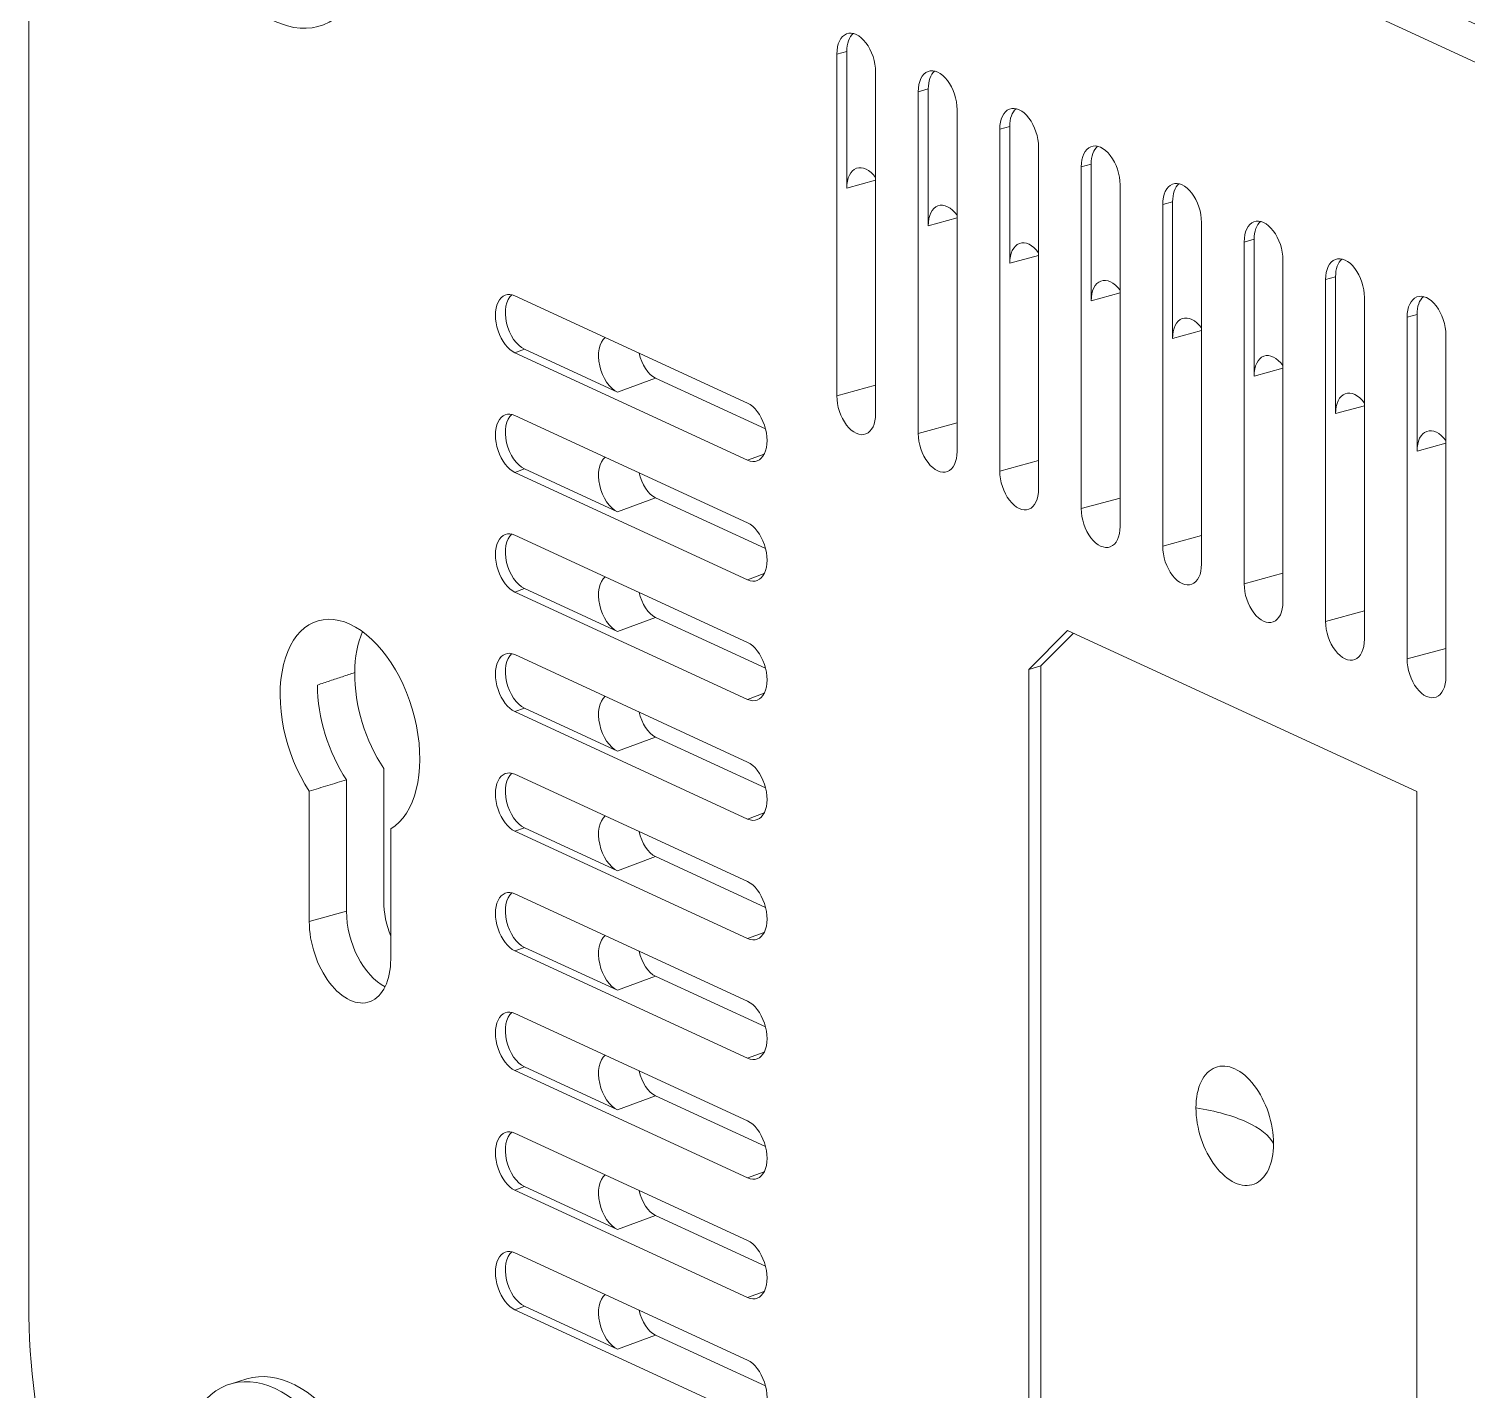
# Model space of a CAD drawing. Header units: millimetres. Extents: x -1304 to 1304, y -904 to 904.
# Drawn here: x -626.23 to -579.41, y 225.24 to 269.54 of the extents above; entities that cross this region are included whole.
import ezdxf

# ---------------------------------------------------------------- set-up
doc = ezdxf.new("R2010")
doc.units = ezdxf.units.MM
doc.header["$MEASUREMENT"] = 0
doc.layers.add('layer 1', color=7, linetype='Continuous')

msp = doc.modelspace()

# ---------------------------------------------------------------- linework, layer by layer
at = {"layer": 'layer 1', "color": 155, "lineweight": 18}
for points in [[(-612.9863, 287.3133), (-612.9863, 287.3133), (-555.5453, 260.8162), (-555.5453, 260.8162)], [(-558.0276, 259.9542), (-558.0276, 259.9542), (-615.4686, 286.4513), (-615.4686, 286.4513)], [(-558.6477, 258.9974), (-558.6477, 258.9974), (-616.0887, 285.4945), (-616.0887, 285.4945)], [(-626.2263, 275.2853), (-626.2263, 275.2853), (-626.2263, 228.0157), (-626.2263, 228.0157)], [(-599.3996, 269.3863), (-599.5309, 269.2747), (-599.606, 269.0631), (-599.606, 268.8046)], [(-599.9295, 257.5936), (-599.9295, 257.5936), (-599.9295, 268.7159), (-599.9295, 268.7159)], [(-599.606, 268.8046), (-599.606, 268.8046), (-599.606, 264.3557), (-599.606, 264.3557)], [(-598.667, 268.1335), (-598.667, 268.1335), (-598.667, 257.0113), (-598.667, 257.0113)], [(-596.7484, 268.1633), (-596.8798, 268.0518), (-596.9549, 267.8402), (-596.9549, 267.5816)], [(-597.2784, 256.3707), (-597.2784, 256.3707), (-597.2784, 267.4929), (-597.2784, 267.4929)], [(-596.9549, 267.5816), (-596.9549, 267.5816), (-596.9549, 263.1327), (-596.9549, 263.1327)], [(-596.0159, 266.9106), (-596.0159, 266.9106), (-596.0159, 255.7883), (-596.0159, 255.7883)], [(-594.0973, 266.9404), (-594.2287, 266.8288), (-594.3038, 266.6172), (-594.3038, 266.3587)], [(-594.3038, 266.3587), (-594.3038, 266.3587), (-594.3038, 261.9098), (-594.3038, 261.9098)], [(-594.6272, 255.1477), (-594.6272, 255.1477), (-594.6272, 266.27), (-594.6272, 266.27)], [(-593.3648, 265.6876), (-593.3648, 265.6876), (-593.3648, 254.5654), (-593.3648, 254.5654)], [(-591.4462, 265.7175), (-591.5775, 265.6059), (-591.6526, 265.3943), (-591.6526, 265.1357)], [(-591.9761, 253.9248), (-591.9761, 253.9248), (-591.9761, 265.0471), (-591.9761, 265.0471)], [(-591.6526, 265.1357), (-591.6526, 265.1357), (-591.6526, 260.6868), (-591.6526, 260.6868)], [(-588.7951, 264.4945), (-588.9264, 264.3829), (-589.0015, 264.1713), (-589.0015, 263.9128)], [(-590.7137, 264.4647), (-590.7137, 264.4647), (-590.7137, 253.3424), (-590.7137, 253.3424)], [(-589.325, 252.7018), (-589.325, 252.7018), (-589.325, 263.8241), (-589.325, 263.8241)], [(-589.0015, 263.9128), (-589.0015, 263.9128), (-589.0015, 259.4639), (-589.0015, 259.4639)], [(-588.0626, 263.2418), (-588.0626, 263.2418), (-588.0626, 252.1195), (-588.0626, 252.1195)], [(-586.144, 263.2716), (-586.2753, 263.16), (-586.3504, 262.9484), (-586.3504, 262.6899)], [(-586.3504, 262.6899), (-586.3504, 262.6899), (-586.3504, 258.2409), (-586.3504, 258.2409)], [(-586.6739, 251.4789), (-586.6739, 251.4789), (-586.6739, 262.6012), (-586.6739, 262.6012)], [(-585.4114, 262.0188), (-585.4114, 262.0188), (-585.4114, 250.8966), (-585.4114, 250.8966)], [(-583.4928, 262.0486), (-583.6242, 261.937), (-583.6993, 261.7254), (-583.6993, 261.4669)], [(-584.0228, 250.256), (-584.0228, 250.256), (-584.0228, 261.3782), (-584.0228, 261.3782)], [(-583.6993, 261.4669), (-583.6993, 261.4669), (-583.6993, 257.018), (-583.6993, 257.018)], [(-610.4077, 260.8515), (-610.4077, 260.8515), (-602.8331, 257.3574), (-602.8331, 257.3574)], [(-582.7603, 260.7959), (-582.7603, 260.7959), (-582.7603, 249.6736), (-582.7603, 249.6736)], [(-580.8417, 260.8257), (-580.9731, 260.7141), (-581.0482, 260.5025), (-581.0482, 260.244)], [(-581.3716, 249.033), (-581.3716, 249.033), (-581.3716, 260.1553), (-581.3716, 260.1553)], [(-581.0482, 260.244), (-581.0482, 260.244), (-581.0482, 255.7951), (-581.0482, 255.7951)], [(-580.1092, 259.5729), (-580.1092, 259.5729), (-580.1092, 248.4507), (-580.1092, 248.4507)], [(-602.8331, 255.5037), (-602.8331, 255.5037), (-610.4077, 258.9978), (-610.4077, 258.9978)], [(-610.0975, 259.112), (-610.0975, 259.112), (-607.0676, 257.7144), (-607.0676, 257.7144)], [(-606.3627, 258.9856), (-606.2857, 258.6114), (-606.0698, 258.2834), (-605.8266, 258.1712)], [(-605.8266, 258.1712), (-605.8266, 258.1712), (-602.2514, 256.522), (-602.2514, 256.522)], [(-610.4077, 256.9587), (-610.4077, 256.9587), (-602.8331, 253.4646), (-602.8331, 253.4646)], [(-610.0975, 255.2192), (-610.0975, 255.2192), (-607.0676, 253.8216), (-607.0676, 253.8216)], [(-602.8331, 251.6109), (-602.8331, 251.6109), (-610.4077, 255.105), (-610.4077, 255.105)], [(-606.3627, 255.0928), (-606.2857, 254.7186), (-606.0698, 254.3906), (-605.8266, 254.2784)], [(-605.8266, 254.2784), (-605.8266, 254.2784), (-602.2514, 252.6292), (-602.2514, 252.6292)], [(-610.4077, 253.0659), (-610.4077, 253.0659), (-602.8331, 249.5718), (-602.8331, 249.5718)], [(-602.8331, 247.7181), (-602.8331, 247.7181), (-610.4077, 251.2122), (-610.4077, 251.2122)], [(-610.0975, 251.3264), (-610.0975, 251.3264), (-607.0676, 249.9288), (-607.0676, 249.9288)], [(-606.3627, 251.2), (-606.2857, 250.8258), (-606.0698, 250.4978), (-605.8266, 250.3857)], [(-605.8266, 250.3857), (-605.8266, 250.3857), (-602.2514, 248.7364), (-602.2514, 248.7364)], [(-615.365, 249.9227), (-615.5268, 249.5506), (-615.6139, 249.0939), (-615.6192, 248.5903)], [(-593.6804, 248.6864), (-593.6804, 248.6864), (-592.418, 249.9578), (-592.418, 249.9578)], [(-592.2327, 249.8723), (-592.2327, 249.8723), (-593.2926, 248.8049), (-593.2926, 248.8049)], [(-581.056, 244.7166), (-581.056, 244.7166), (-592.418, 249.9578), (-592.418, 249.9578)], [(-610.4077, 249.1731), (-610.4077, 249.1731), (-602.8331, 245.679), (-602.8331, 245.679)], [(-615.6192, 248.5903), (-615.6303, 247.5245), (-615.2747, 246.3529), (-614.6726, 245.4707)], [(-593.6804, 248.6864), (-593.6804, 248.6864), (-593.2926, 248.8049), (-593.2926, 248.8049)], [(-593.6804, 248.6864), (-593.6804, 248.6864), (-593.6804, 222.7345), (-593.6804, 222.7345)], [(-593.2926, 248.8049), (-593.2926, 248.8049), (-593.2926, 222.853), (-593.2926, 222.853)], [(-616.8324, 248.185), (-616.827, 247.1269), (-616.4743, 245.9775), (-615.8856, 245.1)], [(-602.8331, 243.8253), (-602.8331, 243.8253), (-610.4077, 247.3194), (-610.4077, 247.3194)], [(-610.0975, 247.4336), (-610.0975, 247.4336), (-607.0676, 246.036), (-607.0676, 246.036)], [(-606.3627, 247.3072), (-606.2857, 246.933), (-606.0698, 246.605), (-605.8266, 246.4929)], [(-605.8266, 246.4929), (-605.8266, 246.4929), (-602.2514, 244.8436), (-602.2514, 244.8436)], [(-614.6726, 245.4707), (-614.6726, 245.4707), (-614.6726, 241.1537), (-614.6726, 241.1537)], [(-615.8856, 245.1), (-615.8856, 245.1), (-615.8856, 240.8211), (-615.8856, 240.8211)], [(-610.4077, 245.2803), (-610.4077, 245.2803), (-602.8331, 241.7862), (-602.8331, 241.7862)], [(-617.0986, 244.7298), (-617.0986, 244.7298), (-617.0986, 240.4885), (-617.0986, 240.4885)], [(-581.056, 216.9109), (-581.056, 216.9109), (-581.056, 244.7166), (-581.056, 244.7166)], [(-614.4475, 239.2656), (-614.4475, 239.2656), (-614.4475, 243.5069), (-614.4475, 243.5069)], [(-602.8331, 239.9325), (-602.8331, 239.9325), (-610.4077, 243.4266), (-610.4077, 243.4266)], [(-610.0975, 243.5408), (-610.0975, 243.5408), (-607.0676, 242.1432), (-607.0676, 242.1432)], [(-606.3627, 243.4144), (-606.2857, 243.0402), (-606.0698, 242.7122), (-605.8266, 242.6001)], [(-605.8266, 242.6001), (-605.8266, 242.6001), (-602.2514, 240.9508), (-602.2514, 240.9508)], [(-614.6726, 241.1537), (-614.6726, 240.7813), (-614.5939, 240.3817), (-614.4475, 240.0101)], [(-610.4077, 241.3875), (-610.4077, 241.3875), (-602.8331, 237.8934), (-602.8331, 237.8934)], [(-615.8856, 240.8211), (-615.8856, 239.797), (-615.3256, 238.7044), (-614.6283, 238.3678)], [(-602.8331, 236.0397), (-602.8331, 236.0397), (-610.4077, 239.5338), (-610.4077, 239.5338)], [(-610.0975, 239.6481), (-610.0975, 239.6481), (-607.0676, 238.2504), (-607.0676, 238.2504)], [(-606.3627, 239.5216), (-606.2857, 239.1474), (-606.0698, 238.8194), (-605.8266, 238.7073)], [(-605.8266, 238.7073), (-605.8266, 238.7073), (-602.2514, 237.058), (-602.2514, 237.058)], [(-610.4077, 237.4948), (-610.4077, 237.4948), (-602.8331, 234.0006), (-602.8331, 234.0006)], [(-602.8331, 232.1469), (-602.8331, 232.1469), (-610.4077, 235.641), (-610.4077, 235.641)], [(-610.0975, 235.7553), (-610.0975, 235.7553), (-607.0676, 234.3576), (-607.0676, 234.3576)], [(-606.3627, 235.6288), (-606.2857, 235.2546), (-606.0698, 234.9267), (-605.8266, 234.8145)], [(-605.8266, 234.8145), (-605.8266, 234.8145), (-602.2514, 233.1653), (-602.2514, 233.1653)], [(-610.4077, 233.602), (-610.4077, 233.602), (-602.8331, 230.1078), (-602.8331, 230.1078)], [(-602.8331, 228.2541), (-602.8331, 228.2541), (-610.4077, 231.7483), (-610.4077, 231.7483)], [(-610.0975, 231.8625), (-610.0975, 231.8625), (-607.0676, 230.4648), (-607.0676, 230.4648)], [(-606.3627, 231.736), (-606.2857, 231.3619), (-606.0698, 231.0339), (-605.8266, 230.9217)], [(-605.8266, 230.9217), (-605.8266, 230.9217), (-602.2514, 229.2725), (-602.2514, 229.2725)], [(-610.4077, 229.7092), (-610.4077, 229.7092), (-602.8331, 226.215), (-602.8331, 226.215)], [(-602.8331, 224.3613), (-602.8331, 224.3613), (-610.4077, 227.8555), (-610.4077, 227.8555)], [(-610.0975, 227.9697), (-610.0975, 227.9697), (-607.0676, 226.572), (-607.0676, 226.572)], [(-606.3627, 227.8432), (-606.2857, 227.4691), (-606.0698, 227.1411), (-605.8266, 227.0289)], [(-605.8266, 227.0289), (-605.8266, 227.0289), (-602.2514, 225.3797), (-602.2514, 225.3797)], [(-619.1277, 225.605), (-619.1277, 225.605), (-619.6706, 225.4391), (-619.6706, 225.4391)]]:
    msp.add_open_spline(points, degree=3, dxfattribs=at)
for points, knots in [([(-621.3657, 275.8708), (-621.3657, 274.2152), (-620.7642, 272.4078), (-619.7877, 271.1295), (-618.8112, 269.8512), (-617.6081, 269.2962), (-616.6316, 269.6736), (-615.6551, 270.051), (-615.0536, 271.3034), (-615.0536, 272.9591)], [0, 0, 0, 0, 0.3333333, 0.3333333, 0.3333333, 0.6666667, 0.6666667, 0.6666667, 1, 1, 1, 1]), ([(-598.667, 268.1335), (-598.667, 268.4647), (-598.7873, 268.8261), (-598.9826, 269.0818), (-599.1779, 269.3375), (-599.4186, 269.4484), (-599.6139, 269.373), (-599.8092, 269.2975), (-599.9295, 269.047), (-599.9295, 268.7159)], [0, 0, 0, 0, 0.3333333, 0.3333333, 0.3333333, 0.6666667, 0.6666667, 0.6666667, 1, 1, 1, 1]), ([(-596.0159, 266.9106), (-596.0159, 267.2417), (-596.1362, 267.6032), (-596.3315, 267.8589), (-596.5268, 268.1145), (-596.7674, 268.2255), (-596.9627, 268.15), (-597.158, 268.0746), (-597.2784, 267.8241), (-597.2784, 267.4929)], [0, 0, 0, 0, 0.3333333, 0.3333333, 0.3333333, 0.6666667, 0.6666667, 0.6666667, 1, 1, 1, 1]), ([(-593.3648, 265.6876), (-593.3648, 266.0188), (-593.4851, 266.3803), (-593.6804, 266.6359), (-593.8757, 266.8916), (-594.1163, 267.0026), (-594.3116, 266.9271), (-594.5069, 266.8516), (-594.6272, 266.6011), (-594.6272, 266.27)], [0, 0, 0, 0, 0.3333333, 0.3333333, 0.3333333, 0.6666667, 0.6666667, 0.6666667, 1, 1, 1, 1]), ([(-590.7137, 264.4647), (-590.7137, 264.7958), (-590.834, 265.1573), (-591.0293, 265.413), (-591.2246, 265.6686), (-591.4652, 265.7796), (-591.6605, 265.7041), (-591.8558, 265.6287), (-591.9761, 265.3782), (-591.9761, 265.0471)], [0, 0, 0, 0, 0.3333333, 0.3333333, 0.3333333, 0.6666667, 0.6666667, 0.6666667, 1, 1, 1, 1]), ([(-598.6671, 264.698), (-598.8579, 264.9563), (-599.0964, 265.0722), (-599.291, 265.0012), (-599.4856, 264.9303), (-599.606, 264.6835), (-599.606, 264.3557)], [0, 0, 0, 0, 0.5, 0.5, 0.5, 1, 1, 1, 1]), ([(-588.0626, 263.2418), (-588.0626, 263.5729), (-588.1829, 263.9344), (-588.3782, 264.19), (-588.5735, 264.4457), (-588.8141, 264.5567), (-589.0094, 264.4812), (-589.2047, 264.4057), (-589.325, 264.1552), (-589.325, 263.8241)], [0, 0, 0, 0, 0.3333333, 0.3333333, 0.3333333, 0.6666667, 0.6666667, 0.6666667, 1, 1, 1, 1]), ([(-596.0159, 263.475), (-596.2067, 263.7333), (-596.4452, 263.8493), (-596.6398, 263.7783), (-596.8344, 263.7074), (-596.9549, 263.4606), (-596.9549, 263.1327)], [0, 0, 0, 0, 0.5, 0.5, 0.5, 1, 1, 1, 1]), ([(-585.4114, 262.0188), (-585.4114, 262.3499), (-585.5317, 262.7114), (-585.727, 262.9671), (-585.9223, 263.2227), (-586.163, 263.3337), (-586.3583, 263.2583), (-586.5536, 263.1828), (-586.6739, 262.9323), (-586.6739, 262.6012)], [0, 0, 0, 0, 0.3333333, 0.3333333, 0.3333333, 0.6666667, 0.6666667, 0.6666667, 1, 1, 1, 1]), ([(-593.3648, 262.2521), (-593.5556, 262.5104), (-593.7941, 262.6263), (-593.9887, 262.5554), (-594.1833, 262.4844), (-594.3038, 262.2376), (-594.3038, 261.9098)], [0, 0, 0, 0, 0.5, 0.5, 0.5, 1, 1, 1, 1]), ([(-582.7603, 260.7959), (-582.7603, 261.127), (-582.8806, 261.4885), (-583.0759, 261.7441), (-583.2712, 261.9998), (-583.5118, 262.1108), (-583.7071, 262.0353), (-583.9024, 261.9598), (-584.0228, 261.7094), (-584.0228, 261.3782)], [0, 0, 0, 0, 0.3333333, 0.3333333, 0.3333333, 0.6666667, 0.6666667, 0.6666667, 1, 1, 1, 1]), ([(-590.7137, 261.0292), (-590.9045, 261.2874), (-591.143, 261.4034), (-591.3376, 261.3324), (-591.5322, 261.2615), (-591.6526, 261.0147), (-591.6526, 260.6868)], [0, 0, 0, 0, 0.5, 0.5, 0.5, 1, 1, 1, 1]), ([(-610.4077, 260.8515), (-610.6332, 260.9555), (-610.8416, 260.875), (-610.9544, 260.6402), (-611.0671, 260.4055), (-611.0671, 260.0522), (-610.9544, 259.7134), (-610.8416, 259.3746), (-610.6332, 259.1018), (-610.4077, 258.9978)], [0, 0, 0, 0, 0.3333333, 0.3333333, 0.3333333, 0.6666667, 0.6666667, 0.6666667, 1, 1, 1, 1]), ([(-610.509, 260.8862), (-610.7002, 260.7237), (-610.7662, 260.3562), (-610.6749, 259.9624), (-610.5835, 259.5686), (-610.3538, 259.2303), (-610.0975, 259.112)], [0, 0, 0, 0, 0.5, 0.5, 0.5, 1, 1, 1, 1]), ([(-580.1092, 259.5729), (-580.1092, 259.9041), (-580.2295, 260.2655), (-580.4248, 260.5212), (-580.6201, 260.7769), (-580.8607, 260.8878), (-581.056, 260.8124), (-581.2513, 260.7369), (-581.3716, 260.4864), (-581.3716, 260.1553)], [0, 0, 0, 0, 0.3333333, 0.3333333, 0.3333333, 0.6666667, 0.6666667, 0.6666667, 1, 1, 1, 1]), ([(-588.0626, 259.8062), (-588.2534, 260.0645), (-588.4919, 260.1804), (-588.6865, 260.1095), (-588.8811, 260.0385), (-589.0015, 259.7917), (-589.0015, 259.4639)], [0, 0, 0, 0, 0.5, 0.5, 0.5, 1, 1, 1, 1]), ([(-607.4698, 259.4963), (-607.6662, 259.3397), (-607.7369, 258.9718), (-607.6472, 258.5743), (-607.5575, 258.1768), (-607.3262, 257.8337), (-607.0676, 257.7144)], [0, 0, 0, 0, 0.5, 0.5, 0.5, 1, 1, 1, 1]), ([(-585.4115, 258.5833), (-585.6023, 258.8415), (-585.8408, 258.9575), (-586.0354, 258.8865), (-586.23, 258.8156), (-586.3504, 258.5688), (-586.3504, 258.2409)], [0, 0, 0, 0, 0.5, 0.5, 0.5, 1, 1, 1, 1]), ([(-599.9295, 257.5936), (-599.9295, 257.2625), (-599.8092, 256.901), (-599.6139, 256.6454), (-599.4186, 256.3897), (-599.1779, 256.2787), (-598.9826, 256.3542), (-598.7873, 256.4297), (-598.667, 256.6801), (-598.667, 257.0113)], [0, 0, 0, 0, 0.3333333, 0.3333333, 0.3333333, 0.6666667, 0.6666667, 0.6666667, 1, 1, 1, 1]), ([(-582.7603, 257.3603), (-582.9511, 257.6186), (-583.1896, 257.7345), (-583.3842, 257.6636), (-583.5788, 257.5926), (-583.6993, 257.3458), (-583.6993, 257.018)], [0, 0, 0, 0, 0.5, 0.5, 0.5, 1, 1, 1, 1]), ([(-610.4077, 256.9587), (-610.6332, 257.0627), (-610.8416, 256.9822), (-610.9544, 256.7475), (-611.0671, 256.5127), (-611.0671, 256.1594), (-610.9544, 255.8206), (-610.8416, 255.4818), (-610.6332, 255.209), (-610.4077, 255.105)], [0, 0, 0, 0, 0.3333333, 0.3333333, 0.3333333, 0.6666667, 0.6666667, 0.6666667, 1, 1, 1, 1]), ([(-602.8331, 255.5037), (-602.6076, 255.3996), (-602.3992, 255.4802), (-602.2864, 255.7149), (-602.1737, 255.9497), (-602.1737, 256.303), (-602.2864, 256.6418), (-602.3992, 256.9806), (-602.6076, 257.2534), (-602.8331, 257.3574)], [0, 0, 0, 0, 0.3333333, 0.3333333, 0.3333333, 0.6666667, 0.6666667, 0.6666667, 1, 1, 1, 1]), ([(-610.509, 256.9934), (-610.7002, 256.831), (-610.7662, 256.4634), (-610.6749, 256.0696), (-610.5835, 255.6758), (-610.3538, 255.3375), (-610.0975, 255.2192)], [0, 0, 0, 0, 0.5, 0.5, 0.5, 1, 1, 1, 1]), ([(-597.2784, 256.3707), (-597.2784, 256.0395), (-597.158, 255.6781), (-596.9627, 255.4224), (-596.7674, 255.1668), (-596.5268, 255.0558), (-596.3315, 255.1312), (-596.1362, 255.2067), (-596.0159, 255.4572), (-596.0159, 255.7883)], [0, 0, 0, 0, 0.3333333, 0.3333333, 0.3333333, 0.6666667, 0.6666667, 0.6666667, 1, 1, 1, 1]), ([(-580.1092, 256.1374), (-580.3, 256.3957), (-580.5385, 256.5116), (-580.7331, 256.4406), (-580.9277, 256.3697), (-581.0482, 256.1229), (-581.0482, 255.7951)], [0, 0, 0, 0, 0.5, 0.5, 0.5, 1, 1, 1, 1]), ([(-607.4698, 255.6035), (-607.6662, 255.4469), (-607.7369, 255.079), (-607.6472, 254.6815), (-607.5575, 254.284), (-607.3262, 253.9409), (-607.0676, 253.8216)], [0, 0, 0, 0, 0.5, 0.5, 0.5, 1, 1, 1, 1]), ([(-594.6272, 255.1477), (-594.6272, 254.8166), (-594.5069, 254.4551), (-594.3116, 254.1995), (-594.1163, 253.9438), (-593.8757, 253.8328), (-593.6804, 253.9083), (-593.4851, 253.9838), (-593.3648, 254.2342), (-593.3648, 254.5654)], [0, 0, 0, 0, 0.3333333, 0.3333333, 0.3333333, 0.6666667, 0.6666667, 0.6666667, 1, 1, 1, 1]), ([(-591.9761, 253.9248), (-591.9761, 253.5937), (-591.8558, 253.2322), (-591.6605, 252.9765), (-591.4652, 252.7209), (-591.2246, 252.6099), (-591.0293, 252.6853), (-590.834, 252.7608), (-590.7137, 253.0113), (-590.7137, 253.3424)], [0, 0, 0, 0, 0.3333333, 0.3333333, 0.3333333, 0.6666667, 0.6666667, 0.6666667, 1, 1, 1, 1]), ([(-602.8331, 251.6109), (-602.6076, 251.5069), (-602.3992, 251.5874), (-602.2864, 251.8221), (-602.1737, 252.0569), (-602.1737, 252.4102), (-602.2864, 252.749), (-602.3992, 253.0878), (-602.6076, 253.3606), (-602.8331, 253.4646)], [0, 0, 0, 0, 0.3333333, 0.3333333, 0.3333333, 0.6666667, 0.6666667, 0.6666667, 1, 1, 1, 1]), ([(-610.4077, 253.0659), (-610.6332, 253.1699), (-610.8416, 253.0894), (-610.9544, 252.8547), (-611.0671, 252.6199), (-611.0671, 252.2666), (-610.9544, 251.9278), (-610.8416, 251.589), (-610.6332, 251.3162), (-610.4077, 251.2122)], [0, 0, 0, 0, 0.3333333, 0.3333333, 0.3333333, 0.6666667, 0.6666667, 0.6666667, 1, 1, 1, 1]), ([(-610.509, 253.1006), (-610.7002, 252.9382), (-610.7662, 252.5706), (-610.6749, 252.1768), (-610.5835, 251.783), (-610.3538, 251.4447), (-610.0975, 251.3264)], [0, 0, 0, 0, 0.5, 0.5, 0.5, 1, 1, 1, 1]), ([(-589.325, 252.7018), (-589.325, 252.3707), (-589.2047, 252.0092), (-589.0094, 251.7536), (-588.8141, 251.4979), (-588.5735, 251.3869), (-588.3782, 251.4624), (-588.1829, 251.5379), (-588.0626, 251.7884), (-588.0626, 252.1195)], [0, 0, 0, 0, 0.3333333, 0.3333333, 0.3333333, 0.6666667, 0.6666667, 0.6666667, 1, 1, 1, 1]), ([(-607.4698, 251.7107), (-607.6662, 251.5541), (-607.7369, 251.1862), (-607.6472, 250.7887), (-607.5575, 250.3912), (-607.3262, 250.0481), (-607.0676, 249.9288)], [0, 0, 0, 0, 0.5, 0.5, 0.5, 1, 1, 1, 1]), ([(-586.6739, 251.4789), (-586.6739, 251.1478), (-586.5536, 250.7863), (-586.3583, 250.5306), (-586.163, 250.275), (-585.9223, 250.164), (-585.727, 250.2395), (-585.5317, 250.3149), (-585.4114, 250.5654), (-585.4114, 250.8966)], [0, 0, 0, 0, 0.3333333, 0.3333333, 0.3333333, 0.6666667, 0.6666667, 0.6666667, 1, 1, 1, 1]), ([(-614.4475, 243.5069), (-613.646, 243.9823), (-613.3076, 245.3343), (-613.61, 246.853), (-613.9123, 248.3717), (-614.7863, 249.71), (-615.7731, 250.1652), (-616.7598, 250.6203), (-617.6338, 250.0884), (-617.9362, 248.8487), (-618.2385, 247.6089), (-617.9001, 245.9447), (-617.0986, 244.7298)], [0, 0, 0, 0, 0.25, 0.25, 0.25, 0.5, 0.5, 0.5, 0.75, 0.75, 0.75, 1, 1, 1, 1]), ([(-584.0228, 250.256), (-584.0228, 249.9248), (-583.9024, 249.5634), (-583.7071, 249.3077), (-583.5118, 249.052), (-583.2712, 248.941), (-583.0759, 249.0165), (-582.8806, 249.092), (-582.7603, 249.3425), (-582.7603, 249.6736)], [0, 0, 0, 0, 0.3333333, 0.3333333, 0.3333333, 0.6666667, 0.6666667, 0.6666667, 1, 1, 1, 1]), ([(-602.8331, 247.7181), (-602.6076, 247.6141), (-602.3992, 247.6946), (-602.2864, 247.9293), (-602.1737, 248.1641), (-602.1737, 248.5174), (-602.2864, 248.8562), (-602.3992, 249.195), (-602.6076, 249.4678), (-602.8331, 249.5718)], [0, 0, 0, 0, 0.3333333, 0.3333333, 0.3333333, 0.6666667, 0.6666667, 0.6666667, 1, 1, 1, 1]), ([(-610.4077, 249.1731), (-610.6332, 249.2772), (-610.8416, 249.1966), (-610.9544, 248.9619), (-611.0671, 248.7271), (-611.0671, 248.3738), (-610.9544, 248.035), (-610.8416, 247.6962), (-610.6332, 247.4234), (-610.4077, 247.3194)], [0, 0, 0, 0, 0.3333333, 0.3333333, 0.3333333, 0.6666667, 0.6666667, 0.6666667, 1, 1, 1, 1]), ([(-610.509, 249.2078), (-610.7002, 249.0454), (-610.7662, 248.6778), (-610.6749, 248.284), (-610.5835, 247.8902), (-610.3538, 247.5519), (-610.0975, 247.4336)], [0, 0, 0, 0, 0.5, 0.5, 0.5, 1, 1, 1, 1]), ([(-615.6191, 248.5903), (-615.7527, 248.5458), (-615.8866, 248.501), (-616.021, 248.4562), (-616.1554, 248.4113), (-616.2902, 248.3662), (-616.4254, 248.321), (-616.5606, 248.2759), (-616.6963, 248.2305), (-616.8324, 248.185)], [0, 0, 0, 0, 0.3333333, 0.3333333, 0.3333333, 0.6666667, 0.6666667, 0.6666667, 1, 1, 1, 1]), ([(-581.3716, 249.033), (-581.3716, 248.7019), (-581.2513, 248.3404), (-581.056, 248.0848), (-580.8607, 247.8291), (-580.6201, 247.7181), (-580.4248, 247.7936), (-580.2295, 247.8691), (-580.1092, 248.1195), (-580.1092, 248.4507)], [0, 0, 0, 0, 0.3333333, 0.3333333, 0.3333333, 0.6666667, 0.6666667, 0.6666667, 1, 1, 1, 1]), ([(-607.4698, 247.8179), (-607.6662, 247.6613), (-607.7369, 247.2935), (-607.6472, 246.8959), (-607.5575, 246.4984), (-607.3262, 246.1553), (-607.0676, 246.036)], [0, 0, 0, 0, 0.5, 0.5, 0.5, 1, 1, 1, 1]), ([(-610.4077, 245.2803), (-610.6332, 245.3844), (-610.8416, 245.3038), (-610.9544, 245.0691), (-611.0671, 244.8343), (-611.0671, 244.481), (-610.9544, 244.1422), (-610.8416, 243.8034), (-610.6332, 243.5307), (-610.4077, 243.4266)], [0, 0, 0, 0, 0.3333333, 0.3333333, 0.3333333, 0.6666667, 0.6666667, 0.6666667, 1, 1, 1, 1]), ([(-610.509, 245.315), (-610.7002, 245.1526), (-610.7662, 244.785), (-610.6749, 244.3912), (-610.5835, 243.9974), (-610.3538, 243.6591), (-610.0975, 243.5408)], [0, 0, 0, 0, 0.5, 0.5, 0.5, 1, 1, 1, 1]), ([(-602.8331, 243.8253), (-602.6076, 243.7213), (-602.3992, 243.8018), (-602.2864, 244.0366), (-602.1737, 244.2713), (-602.1737, 244.6246), (-602.2864, 244.9634), (-602.3992, 245.3022), (-602.6076, 245.575), (-602.8331, 245.679)], [0, 0, 0, 0, 0.3333333, 0.3333333, 0.3333333, 0.6666667, 0.6666667, 0.6666667, 1, 1, 1, 1]), ([(-617.0986, 244.7298), (-616.8952, 244.7918), (-616.6924, 244.8537), (-616.4902, 244.9154), (-616.288, 244.9771), (-616.0865, 245.0387), (-615.8856, 245.1)], [0, 0, 0, 0, 0.5, 0.5, 0.5, 1, 1, 1, 1]), ([(-607.4698, 243.9251), (-607.6662, 243.7685), (-607.7369, 243.4007), (-607.6472, 243.0031), (-607.5575, 242.6056), (-607.3262, 242.2625), (-607.0676, 242.1432)], [0, 0, 0, 0, 0.5, 0.5, 0.5, 1, 1, 1, 1]), ([(-602.8331, 239.9325), (-602.6076, 239.8285), (-602.3992, 239.909), (-602.2864, 240.1438), (-602.1737, 240.3785), (-602.1737, 240.7318), (-602.2864, 241.0706), (-602.3992, 241.4094), (-602.6076, 241.6822), (-602.8331, 241.7862)], [0, 0, 0, 0, 0.3333333, 0.3333333, 0.3333333, 0.6666667, 0.6666667, 0.6666667, 1, 1, 1, 1]), ([(-610.4077, 241.3875), (-610.6332, 241.4916), (-610.8416, 241.411), (-610.9544, 241.1763), (-611.0671, 240.9415), (-611.0671, 240.5882), (-610.9544, 240.2494), (-610.8416, 239.9106), (-610.6332, 239.6379), (-610.4077, 239.5338)], [0, 0, 0, 0, 0.3333333, 0.3333333, 0.3333333, 0.6666667, 0.6666667, 0.6666667, 1, 1, 1, 1]), ([(-610.509, 241.4222), (-610.7002, 241.2598), (-610.7662, 240.8923), (-610.6749, 240.4984), (-610.5835, 240.1046), (-610.3538, 239.7663), (-610.0975, 239.6481)], [0, 0, 0, 0, 0.5, 0.5, 0.5, 1, 1, 1, 1]), ([(-617.0986, 240.4885), (-617.0986, 239.7932), (-616.846, 239.0341), (-616.4358, 238.4972), (-616.0257, 237.9603), (-615.5204, 237.7272), (-615.1103, 237.8857), (-614.7002, 238.0442), (-614.4475, 238.5702), (-614.4475, 239.2656)], [0, 0, 0, 0, 0.3333333, 0.3333333, 0.3333333, 0.6666667, 0.6666667, 0.6666667, 1, 1, 1, 1]), ([(-607.4698, 240.0323), (-607.6662, 239.8757), (-607.7369, 239.5079), (-607.6472, 239.1103), (-607.5575, 238.7128), (-607.3262, 238.3697), (-607.0676, 238.2504)], [0, 0, 0, 0, 0.5, 0.5, 0.5, 1, 1, 1, 1]), ([(-602.8331, 236.0397), (-602.6076, 235.9357), (-602.3992, 236.0162), (-602.2864, 236.251), (-602.1737, 236.4857), (-602.1737, 236.839), (-602.2864, 237.1778), (-602.3992, 237.5166), (-602.6076, 237.7894), (-602.8331, 237.8934)], [0, 0, 0, 0, 0.3333333, 0.3333333, 0.3333333, 0.6666667, 0.6666667, 0.6666667, 1, 1, 1, 1]), ([(-610.4077, 237.4948), (-610.6332, 237.5988), (-610.8416, 237.5182), (-610.9544, 237.2835), (-611.0671, 237.0487), (-611.0671, 236.6954), (-610.9544, 236.3566), (-610.8416, 236.0179), (-610.6332, 235.7451), (-610.4077, 235.641)], [0, 0, 0, 0, 0.3333333, 0.3333333, 0.3333333, 0.6666667, 0.6666667, 0.6666667, 1, 1, 1, 1]), ([(-610.509, 237.5295), (-610.7002, 237.367), (-610.7662, 236.9995), (-610.6749, 236.6056), (-610.5835, 236.2118), (-610.3538, 235.8735), (-610.0975, 235.7553)], [0, 0, 0, 0, 0.5, 0.5, 0.5, 1, 1, 1, 1]), ([(-607.4698, 236.1395), (-607.6662, 235.9829), (-607.7369, 235.6151), (-607.6472, 235.2176), (-607.5575, 234.82), (-607.3262, 234.4769), (-607.0676, 234.3576)], [0, 0, 0, 0, 0.5, 0.5, 0.5, 1, 1, 1, 1]), ([(-585.718, 233.2617), (-585.718, 233.9239), (-585.9586, 234.6469), (-586.3492, 235.1582), (-586.7398, 235.6695), (-587.221, 235.8915), (-587.6116, 235.7405), (-588.0022, 235.5896), (-588.2428, 235.0886), (-588.2428, 234.4264)], [0, 0, 0, 0, 0.3333333, 0.3333333, 0.3333333, 0.6666667, 0.6666667, 0.6666667, 1, 1, 1, 1]), ([(-588.2428, 234.4264), (-588.2428, 233.7641), (-588.0022, 233.0411), (-587.6116, 232.5298), (-587.221, 232.0185), (-586.7398, 231.7965), (-586.3492, 231.9475), (-585.9586, 232.0984), (-585.718, 232.5994), (-585.718, 233.2617)], [0, 0, 0, 0, 0.3333333, 0.3333333, 0.3333333, 0.6666667, 0.6666667, 0.6666667, 1, 1, 1, 1]), ([(-610.4077, 233.602), (-610.6332, 233.706), (-610.8416, 233.6255), (-610.9544, 233.3907), (-611.0671, 233.1559), (-611.0671, 232.8026), (-610.9544, 232.4638), (-610.8416, 232.1251), (-610.6332, 231.8523), (-610.4077, 231.7483)], [0, 0, 0, 0, 0.3333333, 0.3333333, 0.3333333, 0.6666667, 0.6666667, 0.6666667, 1, 1, 1, 1]), ([(-610.509, 233.6367), (-610.7002, 233.4742), (-610.7662, 233.1067), (-610.6749, 232.7129), (-610.5835, 232.319), (-610.3538, 231.9807), (-610.0975, 231.8625)], [0, 0, 0, 0, 0.5, 0.5, 0.5, 1, 1, 1, 1]), ([(-602.8331, 232.1469), (-602.6076, 232.0429), (-602.3992, 232.1234), (-602.2864, 232.3582), (-602.1737, 232.5929), (-602.1737, 232.9463), (-602.2864, 233.285), (-602.3992, 233.6238), (-602.6076, 233.8966), (-602.8331, 234.0006)], [0, 0, 0, 0, 0.3333333, 0.3333333, 0.3333333, 0.6666667, 0.6666667, 0.6666667, 1, 1, 1, 1]), ([(-607.4698, 232.2467), (-607.6662, 232.0902), (-607.7369, 231.7223), (-607.6472, 231.3248), (-607.5575, 230.9272), (-607.3262, 230.5841), (-607.0676, 230.4648)], [0, 0, 0, 0, 0.5, 0.5, 0.5, 1, 1, 1, 1]), ([(-602.8331, 228.2541), (-602.6076, 228.1501), (-602.3992, 228.2306), (-602.2864, 228.4654), (-602.1737, 228.7001), (-602.1737, 229.0535), (-602.2864, 229.3922), (-602.3992, 229.731), (-602.6076, 230.0038), (-602.8331, 230.1078)], [0, 0, 0, 0, 0.3333333, 0.3333333, 0.3333333, 0.6666667, 0.6666667, 0.6666667, 1, 1, 1, 1]), ([(-610.4077, 229.7092), (-610.6332, 229.8132), (-610.8416, 229.7327), (-610.9544, 229.4979), (-611.0671, 229.2632), (-611.0671, 228.9098), (-610.9544, 228.5711), (-610.8416, 228.2323), (-610.6332, 227.9595), (-610.4077, 227.8555)], [0, 0, 0, 0, 0.3333333, 0.3333333, 0.3333333, 0.6666667, 0.6666667, 0.6666667, 1, 1, 1, 1]), ([(-610.509, 229.7439), (-610.7002, 229.5814), (-610.7662, 229.2139), (-610.6749, 228.8201), (-610.5835, 228.4262), (-610.3538, 228.0879), (-610.0975, 227.9697)], [0, 0, 0, 0, 0.5, 0.5, 0.5, 1, 1, 1, 1]), ([(-626.2263, 228.0157), (-626.2263, 224.0678), (-625.1582, 219.7889), (-623.257, 216.1203), (-621.3559, 212.4517), (-618.7773, 209.6939), (-616.0887, 208.4537)], [0, 0, 0, 0, 0.5, 0.5, 0.5, 1, 1, 1, 1]), ([(-607.4698, 228.3539), (-607.6662, 228.1974), (-607.7369, 227.8295), (-607.6472, 227.432), (-607.5575, 227.0344), (-607.3262, 226.6913), (-607.0676, 226.572)], [0, 0, 0, 0, 0.5, 0.5, 0.5, 1, 1, 1, 1]), ([(-602.8331, 224.3613), (-602.6076, 224.2573), (-602.3992, 224.3378), (-602.2864, 224.5726), (-602.1737, 224.8074), (-602.1737, 225.1607), (-602.2864, 225.4995), (-602.3992, 225.8382), (-602.6076, 226.111), (-602.8331, 226.215)], [0, 0, 0, 0, 0.3333333, 0.3333333, 0.3333333, 0.6666667, 0.6666667, 0.6666667, 1, 1, 1, 1]), ([(-615.0536, 219.2015), (-615.0536, 220.8571), (-615.6551, 222.6645), (-616.6316, 223.9428), (-617.6081, 225.2211), (-618.8112, 225.7761), (-619.7877, 225.3987), (-620.7642, 225.0213), (-621.3657, 223.7689), (-621.3657, 222.1132)], [0, 0, 0, 0, 0.3333333, 0.3333333, 0.3333333, 0.6666667, 0.6666667, 0.6666667, 1, 1, 1, 1]), ([(-614.5106, 219.3673), (-614.5106, 220.988), (-615.0872, 222.7569), (-616.0312, 224.0322), (-616.9751, 225.3075), (-618.1493, 225.9039), (-619.1277, 225.605)], [0, 0, 0, 0, 0.5, 0.5, 0.5, 1, 1, 1, 1])]:
    msp.add_open_spline(points, degree=3, knots=knots, dxfattribs=at)
at = {"layer": 'layer 1', "color": 155, "lineweight": 13}
for points in [[(-599.9295, 268.7159), (-599.9295, 268.7159), (-599.606, 268.8046), (-599.606, 268.8046)], [(-597.2784, 267.4929), (-597.2784, 267.4929), (-596.9549, 267.5816), (-596.9549, 267.5816)], [(-594.6272, 266.27), (-594.6272, 266.27), (-594.3038, 266.3587), (-594.3038, 266.3587)], [(-591.9761, 265.0471), (-591.9761, 265.0471), (-591.6526, 265.1357), (-591.6526, 265.1357)], [(-599.606, 264.3557), (-599.606, 264.3557), (-598.6671, 264.6131), (-598.6671, 264.6131)], [(-589.325, 263.8241), (-589.325, 263.8241), (-589.0015, 263.9128), (-589.0015, 263.9128)], [(-596.9549, 263.1327), (-596.9549, 263.1327), (-596.0159, 263.3901), (-596.0159, 263.3901)], [(-586.6739, 262.6012), (-586.6739, 262.6012), (-586.3504, 262.6899), (-586.3504, 262.6899)], [(-594.3038, 261.9098), (-594.3038, 261.9098), (-593.3648, 262.1672), (-593.3648, 262.1672)], [(-584.0228, 261.3782), (-584.0228, 261.3782), (-583.6993, 261.4669), (-583.6993, 261.4669)], [(-591.6526, 260.6868), (-591.6526, 260.6868), (-590.7137, 260.9443), (-590.7137, 260.9443)], [(-581.3716, 260.1553), (-581.3716, 260.1553), (-581.0482, 260.244), (-581.0482, 260.244)], [(-589.0015, 259.4639), (-589.0015, 259.4639), (-588.0626, 259.7213), (-588.0626, 259.7213)], [(-610.4077, 258.9978), (-610.4077, 258.9978), (-610.0975, 259.112), (-610.0975, 259.112)], [(-586.3504, 258.2409), (-586.3504, 258.2409), (-585.4115, 258.4984), (-585.4115, 258.4984)], [(-607.0676, 257.7144), (-607.0676, 257.7144), (-605.8266, 258.1712), (-605.8266, 258.1712)], [(-599.9295, 257.5936), (-599.9295, 257.5936), (-598.667, 257.9397), (-598.667, 257.9397)], [(-583.6993, 257.018), (-583.6993, 257.018), (-582.7603, 257.2754), (-582.7603, 257.2754)], [(-597.2784, 256.3707), (-597.2784, 256.3707), (-596.0159, 256.7168), (-596.0159, 256.7168)], [(-602.8331, 255.5037), (-602.8331, 255.5037), (-602.2924, 255.7027), (-602.2924, 255.7027)], [(-581.0482, 255.7951), (-581.0482, 255.7951), (-580.1092, 256.0525), (-580.1092, 256.0525)], [(-610.4077, 255.105), (-610.4077, 255.105), (-610.0975, 255.2192), (-610.0975, 255.2192)], [(-594.6272, 255.1477), (-594.6272, 255.1477), (-593.3648, 255.4938), (-593.3648, 255.4938)], [(-607.0676, 253.8216), (-607.0676, 253.8216), (-605.8266, 254.2784), (-605.8266, 254.2784)], [(-591.9761, 253.9248), (-591.9761, 253.9248), (-590.7137, 254.2709), (-590.7137, 254.2709)], [(-589.325, 252.7018), (-589.325, 252.7018), (-588.0626, 253.048), (-588.0626, 253.048)], [(-602.8331, 251.6109), (-602.8331, 251.6109), (-602.2924, 251.8099), (-602.2924, 251.8099)], [(-586.6739, 251.4789), (-586.6739, 251.4789), (-585.4114, 251.825), (-585.4114, 251.825)], [(-610.4077, 251.2122), (-610.4077, 251.2122), (-610.0975, 251.3264), (-610.0975, 251.3264)], [(-584.0228, 250.256), (-584.0228, 250.256), (-582.7603, 250.6021), (-582.7603, 250.6021)], [(-607.0676, 249.9288), (-607.0676, 249.9288), (-605.8266, 250.3857), (-605.8266, 250.3857)], [(-581.3716, 249.033), (-581.3716, 249.033), (-580.1092, 249.3791), (-580.1092, 249.3791)], [(-602.8331, 247.7181), (-602.8331, 247.7181), (-602.2924, 247.9171), (-602.2924, 247.9171)], [(-610.4077, 247.3194), (-610.4077, 247.3194), (-610.0975, 247.4336), (-610.0975, 247.4336)], [(-607.0676, 246.036), (-607.0676, 246.036), (-605.8266, 246.4929), (-605.8266, 246.4929)], [(-602.8331, 243.8253), (-602.8331, 243.8253), (-602.2924, 244.0243), (-602.2924, 244.0243)], [(-610.4077, 243.4266), (-610.4077, 243.4266), (-610.0975, 243.5408), (-610.0975, 243.5408)], [(-607.0676, 242.1432), (-607.0676, 242.1432), (-605.8266, 242.6001), (-605.8266, 242.6001)], [(-617.0986, 240.4885), (-617.0986, 240.4885), (-615.8856, 240.8211), (-615.8856, 240.8211)], [(-602.8331, 239.9325), (-602.8331, 239.9325), (-602.2924, 240.1315), (-602.2924, 240.1315)], [(-610.4077, 239.5338), (-610.4077, 239.5338), (-610.0975, 239.6481), (-610.0975, 239.6481)], [(-607.0676, 238.2504), (-607.0676, 238.2504), (-605.8266, 238.7073), (-605.8266, 238.7073)], [(-602.8331, 236.0397), (-602.8331, 236.0397), (-602.2924, 236.2388), (-602.2924, 236.2388)], [(-610.4077, 235.641), (-610.4077, 235.641), (-610.0975, 235.7553), (-610.0975, 235.7553)], [(-607.0676, 234.3576), (-607.0676, 234.3576), (-605.8266, 234.8145), (-605.8266, 234.8145)], [(-586.5926, 233.9625), (-587.0329, 234.1656), (-587.5997, 234.3249), (-588.2428, 234.4264)], [(-585.718, 233.2617), (-585.8519, 233.5187), (-586.1523, 233.7594), (-586.5926, 233.9625)], [(-602.8331, 232.1469), (-602.8331, 232.1469), (-602.2924, 232.346), (-602.2924, 232.346)], [(-610.4077, 231.7483), (-610.4077, 231.7483), (-610.0975, 231.8625), (-610.0975, 231.8625)], [(-607.0676, 230.4648), (-607.0676, 230.4648), (-605.8266, 230.9217), (-605.8266, 230.9217)], [(-602.8331, 228.2541), (-602.8331, 228.2541), (-602.2924, 228.4532), (-602.2924, 228.4532)], [(-610.4077, 227.8555), (-610.4077, 227.8555), (-610.0975, 227.9697), (-610.0975, 227.9697)], [(-607.0676, 226.572), (-607.0676, 226.572), (-605.8266, 227.0289), (-605.8266, 227.0289)]]:
    msp.add_open_spline(points, degree=3, dxfattribs=at)

doc.saveas('drawing.dxf')
